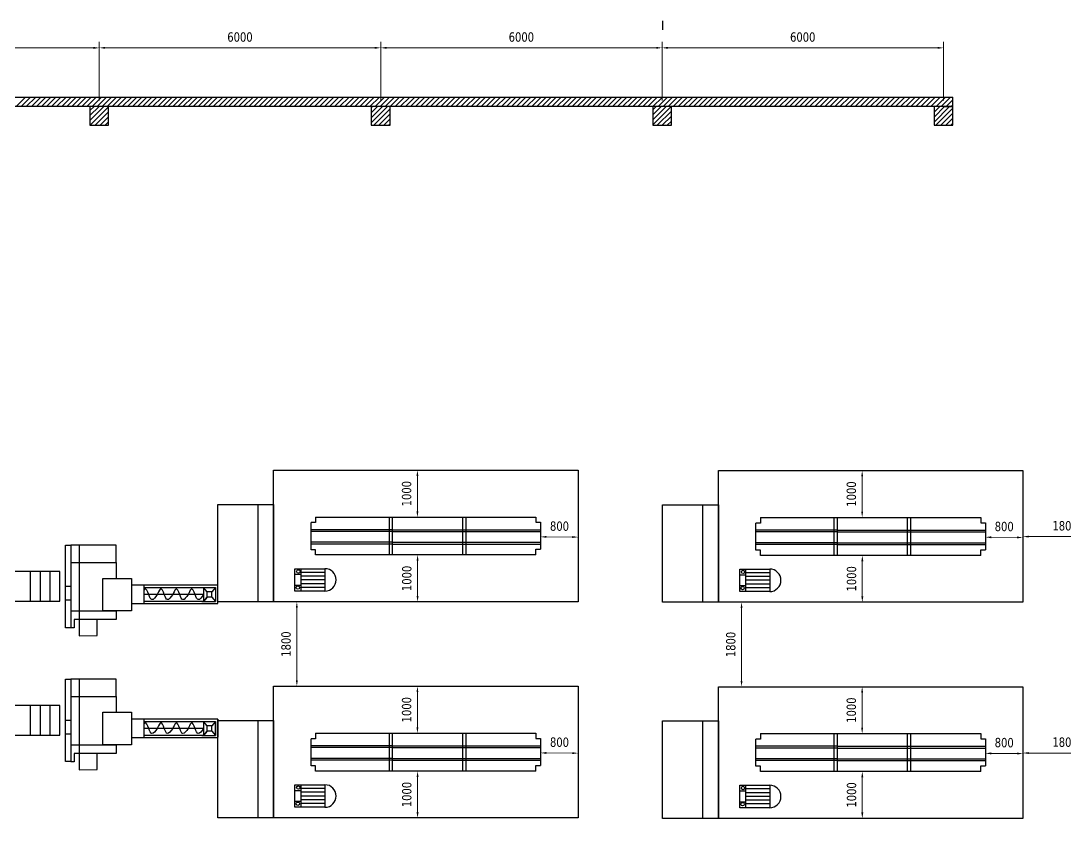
# Model space of a CAD drawing. Header units: millimetres. Extents: x 133587 to 223990, y -31835 to 27376.
# Drawn here: x 160093 to 182359, y -21699 to -4424 of the extents above; entities that cross this region are included whole.
import ezdxf

# ---------------------------------------------------------------- set-up
doc = ezdxf.new("R2010")
doc.units = ezdxf.units.MM
doc.header["$MEASUREMENT"] = 0
doc.header["$PDMODE"] = 2
doc.layers.get('0').update_dxf_attribs({"plot": 0})
for name, color, linetype, lineweight in [('DIM', 252, 'Continuous', 18), ('DIM TO UYEN', 5, 'Continuous', 13), ('DungChinh', 7, 'Continuous', 30), ('H-nuoc thai', 5, 'Continuous', 53)]:
    doc.layers.add(name, color=color, linetype=linetype, lineweight=lineweight)
doc.layers.add('ÊR', color=7, linetype='Continuous')
doc.styles.add('TEXT1', font='tahoma.ttf', dxfattribs={"width": 0.9})
doc.dimstyles.new('Dim100', dxfattribs={"dimscale": 100, "dimtxt": 2, "dimasz": 1.25, "dimexe": 1.25, "dimexo": 1.25, "dimgap": 1.25, "dimtad": 1, "dimtoh": 1, "dimdec": 0, "dimzin": 0, "dimdsep": 46, "dimtxsty": 'TEXT1', "dimcen": 0.09, "dimclrd": 256, "dimclre": 256, "dimclrt": 256, "dimadec": 0, "dimazin": 0, "dimtfac": 1, "dimtdec": 0, "dimtix": 1, "dimtofl": 0, "dimtmove": 0, "dimatfit": 3, "dimfxl": 1, "dimtolj": 1, "dimtzin": 0, "dimlwd": -1, "dimlwe": -1, "dimarcsym": 0})

# ---------------------------------------------------------------- blocks, each defined once
blk = doc.blocks.new('*D101')
at = {"layer": 'Defpoints', "color": 0, "transparency": 16777216}
for p in [(161765, -5000), (155839, -6249), (161765, -6249)]:
    blk.add_point(p, dxfattribs=at)
at = {"layer": 'DIM', "transparency": 16777216}
for p, q in [((155839, -6124), (155839, -4875)), ((161765, -6124), (161765, -4875)), ((155964, -5000), (161640, -5000))]:
    blk.add_line(p, q, dxfattribs=at)
for points in [[(155964, -4979), (155964, -5021), (155839, -5000)], [(161640, -4979), (161640, -5021), (161765, -5000)]]:
    blk.add_solid(points, dxfattribs=at)
at = {"layer": 'DIM', "transparency": 16777216, "insert": (158802, -4771), "char_height": 200, "attachment_point": 5, "style": 'TEXT1'}
blk.add_mtext('\\A1;6000', dxfattribs=at)
blk = doc.blocks.new('*D102')
at = {"layer": 'Defpoints', "color": 0, "transparency": 16777216}
for p in [(167765, -4999), (161765, -6249), (167765, -6249)]:
    blk.add_point(p, dxfattribs=at)
at = {"layer": 'DIM', "transparency": 16777216}
for p, q in [((161765, -6124), (161765, -4874)), ((167765, -6124), (167765, -4874)), ((161890, -4999), (167640, -4999))]:
    blk.add_line(p, q, dxfattribs=at)
for points in [[(161890, -4978), (161890, -5020), (161765, -4999)], [(167640, -4978), (167640, -5020), (167765, -4999)]]:
    blk.add_solid(points, dxfattribs=at)
at = {"layer": 'DIM', "transparency": 16777216, "insert": (164765, -4770), "char_height": 200, "attachment_point": 5, "style": 'TEXT1'}
blk.add_mtext('\\A1;6000', dxfattribs=at)
blk = doc.blocks.new('*D73')
at = {"layer": 'Defpoints', "color": 0, "transparency": 16777216}
for p in [(173765, -4999), (167765, -6249), (173765, -6249)]:
    blk.add_point(p, dxfattribs=at)
at = {"layer": 'DIM', "transparency": 16777216}
for p, q in [((167765, -6124), (167765, -4874)), ((173765, -6124), (173765, -4874)), ((167890, -4999), (173640, -4999))]:
    blk.add_line(p, q, dxfattribs=at)
for points in [[(167890, -4978), (167890, -5020), (167765, -4999)], [(173640, -4978), (173640, -5020), (173765, -4999)]]:
    blk.add_solid(points, dxfattribs=at)
at = {"layer": 'DIM', "transparency": 16777216, "insert": (170765, -4770), "char_height": 200, "attachment_point": 5, "style": 'TEXT1'}
blk.add_mtext('\\A1;6000', dxfattribs=at)
blk = doc.blocks.new('*D74')
at = {"layer": 'Defpoints', "color": 0, "transparency": 16777216}
for p in [(179765, -4999), (173765, -6249), (179765, -6249)]:
    blk.add_point(p, dxfattribs=at)
at = {"layer": 'DIM', "transparency": 16777216}
for p, q in [((173765, -6124), (173765, -4874)), ((179765, -6124), (179765, -4874)), ((173890, -4999), (179640, -4999))]:
    blk.add_line(p, q, dxfattribs=at)
for points in [[(173890, -4978), (173890, -5020), (173765, -4999)], [(179640, -4978), (179640, -5020), (179765, -4999)]]:
    blk.add_solid(points, dxfattribs=at)
at = {"layer": 'DIM', "transparency": 16777216, "insert": (176765, -4770), "char_height": 200, "attachment_point": 5, "style": 'TEXT1'}
blk.add_mtext('\\A1;6000', dxfattribs=at)
blk = doc.blocks.new('*D188')
at = {"layer": 'Defpoints', "color": 0, "transparency": 16777216}
for p in [(165483, -16811), (165483, -18611), (165978, -18611)]:
    blk.add_point(p, dxfattribs=at)
at = {"layer": 'DIM', "transparency": 16777216}
for p, q in [((165608, -16811), (166103, -16811)), ((165978, -16936), (165978, -18486)), ((165608, -18611), (166103, -18611))]:
    blk.add_line(p, q, dxfattribs=at)
for points in [[(165957, -16936), (165998, -16936), (165978, -16811)], [(165957, -18486), (165998, -18486), (165978, -18611)]]:
    blk.add_solid(points, dxfattribs=at)
at = {"layer": 'DIM', "transparency": 16777216, "insert": (165748, -17711), "char_height": 200, "attachment_point": 5, "rotation": 90, "style": 'TEXT1'}
blk.add_mtext('\\A1;1800', dxfattribs=at)
blk = doc.blocks.new('*D194')
at = {"layer": 'Defpoints', "color": 0, "transparency": 16777216}
for p in [(168730, -14004), (168549, -15004), (168730, -15004)]:
    blk.add_point(p, dxfattribs=at)
at = {"layer": 'DIM', "transparency": 16777216}
for p, q in [((168605, -14004), (168424, -14004)), ((168549, -14129), (168549, -14879)), ((168605, -15004), (168424, -15004))]:
    blk.add_line(p, q, dxfattribs=at)
for points in [[(168528, -14129), (168569, -14129), (168549, -14004)], [(168528, -14879), (168569, -14879), (168549, -15004)]]:
    blk.add_solid(points, dxfattribs=at)
at = {"layer": 'DIM', "transparency": 16777216, "insert": (168319, -14504), "char_height": 200, "attachment_point": 5, "rotation": 90, "style": 'TEXT1'}
blk.add_mtext('\\A1;1000', dxfattribs=at)
blk = doc.blocks.new('*D195')
at = {"layer": 'Defpoints', "color": 0, "transparency": 16777216}
for p in [(168730, -15811), (168552, -16811), (168730, -16811)]:
    blk.add_point(p, dxfattribs=at)
at = {"layer": 'DIM', "transparency": 16777216}
for p, q in [((168605, -15811), (168427, -15811)), ((168552, -15936), (168552, -16686)), ((168605, -16811), (168427, -16811))]:
    blk.add_line(p, q, dxfattribs=at)
for points in [[(168531, -15936), (168573, -15936), (168552, -15811)], [(168531, -16686), (168573, -16686), (168552, -16811)]]:
    blk.add_solid(points, dxfattribs=at)
at = {"layer": 'DIM', "transparency": 16777216, "insert": (168323, -16311), "char_height": 200, "attachment_point": 5, "rotation": 90, "style": 'TEXT1'}
blk.add_mtext('\\A1;1000', dxfattribs=at)
blk = doc.blocks.new('*D196')
at = {"layer": 'Defpoints', "color": 0, "transparency": 16777216}
for p in [(171176, -15402), (171976, -15407), (171976, -15430)]:
    blk.add_point(p, dxfattribs=at)
at = {"layer": 'DIM', "transparency": 16777216}
for p, q in [((171175, -15527), (171175, -15550)), ((171301, -15426), (171851, -15429)), ((171975, -15532), (171975, -15555))]:
    blk.add_line(p, q, dxfattribs=at)
for points in [[(171301, -15405), (171301, -15447), (171176, -15425)], [(171851, -15408), (171851, -15450), (171976, -15430)]]:
    blk.add_solid(points, dxfattribs=at)
at = {"layer": 'DIM', "transparency": 16777216, "insert": (171578, -15198), "char_height": 200, "attachment_point": 5, "rotation": 359.6355, "style": 'TEXT1'}
blk.add_mtext('\\A1;800', dxfattribs=at)
blk = doc.blocks.new('*D197')
at = {"layer": 'Defpoints', "color": 0, "transparency": 16777216}
for p in [(168730, -18611), (168549, -19611), (168730, -19611)]:
    blk.add_point(p, dxfattribs=at)
at = {"layer": 'DIM', "transparency": 16777216}
for p, q in [((168605, -18611), (168424, -18611)), ((168549, -18736), (168549, -19486)), ((168605, -19611), (168424, -19611))]:
    blk.add_line(p, q, dxfattribs=at)
for points in [[(168528, -18736), (168569, -18736), (168549, -18611)], [(168528, -19486), (168569, -19486), (168549, -19611)]]:
    blk.add_solid(points, dxfattribs=at)
at = {"layer": 'DIM', "transparency": 16777216, "insert": (168319, -19111), "char_height": 200, "attachment_point": 5, "rotation": 90, "style": 'TEXT1'}
blk.add_mtext('\\A1;1000', dxfattribs=at)
blk = doc.blocks.new('*D198')
at = {"layer": 'Defpoints', "color": 0, "transparency": 16777216}
for p in [(168730, -20419), (168552, -21419), (168730, -21419)]:
    blk.add_point(p, dxfattribs=at)
at = {"layer": 'DIM', "transparency": 16777216}
for p, q in [((168605, -20419), (168427, -20419)), ((168552, -20544), (168552, -21294)), ((168605, -21419), (168427, -21419))]:
    blk.add_line(p, q, dxfattribs=at)
for points in [[(168531, -20544), (168573, -20544), (168552, -20419)], [(168531, -21294), (168573, -21294), (168552, -21419)]]:
    blk.add_solid(points, dxfattribs=at)
at = {"layer": 'DIM', "transparency": 16777216, "insert": (168323, -20919), "char_height": 200, "attachment_point": 5, "rotation": 90, "style": 'TEXT1'}
blk.add_mtext('\\A1;1000', dxfattribs=at)
blk = doc.blocks.new('*D199')
at = {"layer": 'Defpoints', "color": 0, "transparency": 16777216}
for p in [(171176, -20010), (171976, -20015), (171976, -20037)]:
    blk.add_point(p, dxfattribs=at)
at = {"layer": 'DIM', "transparency": 16777216}
for p, q in [((171301, -20033), (171851, -20037)), ((171175, -20135), (171175, -20157)), ((171975, -20140), (171975, -20162))]:
    blk.add_line(p, q, dxfattribs=at)
for points in [[(171301, -20012), (171301, -20054), (171176, -20032)], [(171851, -20016), (171851, -20058), (171976, -20037)]]:
    blk.add_solid(points, dxfattribs=at)
at = {"layer": 'DIM', "transparency": 16777216, "insert": (171578, -19805), "char_height": 200, "attachment_point": 5, "rotation": 359.6355, "style": 'TEXT1'}
blk.add_mtext('\\A1;800', dxfattribs=at)
blk = doc.blocks.new('*D206')
at = {"layer": 'Defpoints', "color": 0, "transparency": 16777216}
for p in [(174966, -16820), (174966, -18620), (175461, -18620)]:
    blk.add_point(p, dxfattribs=at)
at = {"layer": 'DIM', "transparency": 16777216}
for p, q in [((175091, -16820), (175586, -16820)), ((175461, -16945), (175461, -18495)), ((175091, -18620), (175586, -18620))]:
    blk.add_line(p, q, dxfattribs=at)
for points in [[(175440, -16945), (175481, -16945), (175461, -16820)], [(175440, -18495), (175481, -18495), (175461, -18620)]]:
    blk.add_solid(points, dxfattribs=at)
at = {"layer": 'DIM', "transparency": 16777216, "insert": (175231, -17720), "char_height": 200, "attachment_point": 5, "rotation": 90, "style": 'TEXT1'}
blk.add_mtext('\\A1;1800', dxfattribs=at)
blk = doc.blocks.new('*D200')
at = {"layer": 'Defpoints', "color": 0, "transparency": 16777216}
for p in [(178213, -14012), (178032, -15012), (178213, -15012)]:
    blk.add_point(p, dxfattribs=at)
at = {"layer": 'DIM', "transparency": 16777216}
for p, q in [((178088, -14012), (177907, -14012)), ((178032, -14137), (178032, -14887)), ((178088, -15012), (177907, -15012))]:
    blk.add_line(p, q, dxfattribs=at)
for points in [[(178011, -14137), (178052, -14137), (178032, -14012)], [(178011, -14887), (178052, -14887), (178032, -15012)]]:
    blk.add_solid(points, dxfattribs=at)
at = {"layer": 'DIM', "transparency": 16777216, "insert": (177802, -14512), "char_height": 200, "attachment_point": 5, "rotation": 90, "style": 'TEXT1'}
blk.add_mtext('\\A1;1000', dxfattribs=at)
blk = doc.blocks.new('*D201')
at = {"layer": 'Defpoints', "color": 0, "transparency": 16777216}
for p in [(178213, -15820), (178035, -16820), (178213, -16820)]:
    blk.add_point(p, dxfattribs=at)
at = {"layer": 'DIM', "transparency": 16777216}
for p, q in [((178088, -15820), (177910, -15820)), ((178035, -15945), (178035, -16695)), ((178088, -16820), (177910, -16820))]:
    blk.add_line(p, q, dxfattribs=at)
for points in [[(178014, -15945), (178056, -15945), (178035, -15820)], [(178014, -16695), (178056, -16695), (178035, -16820)]]:
    blk.add_solid(points, dxfattribs=at)
at = {"layer": 'DIM', "transparency": 16777216, "insert": (177806, -16320), "char_height": 200, "attachment_point": 5, "rotation": 90, "style": 'TEXT1'}
blk.add_mtext('\\A1;1000', dxfattribs=at)
blk = doc.blocks.new('*D202')
at = {"layer": 'Defpoints', "color": 0, "transparency": 16777216}
for p in [(180659, -15411), (181459, -15416), (181459, -15439)]:
    blk.add_point(p, dxfattribs=at)
at = {"layer": 'DIM', "transparency": 16777216}
for p, q in [((180659, -15536), (180658, -15558)), ((180784, -15434), (181334, -15438)), ((181459, -15541), (181458, -15564))]:
    blk.add_line(p, q, dxfattribs=at)
for points in [[(180784, -15413), (180784, -15455), (180659, -15433)], [(181334, -15417), (181334, -15459), (181459, -15439)]]:
    blk.add_solid(points, dxfattribs=at)
at = {"layer": 'DIM', "transparency": 16777216, "insert": (181061, -15206), "char_height": 200, "attachment_point": 5, "rotation": 359.6355, "style": 'TEXT1'}
blk.add_mtext('\\A1;800', dxfattribs=at)
blk = doc.blocks.new('*D203')
at = {"layer": 'Defpoints', "color": 0, "transparency": 16777216}
for p in [(178213, -18620), (178032, -19620), (178213, -19620)]:
    blk.add_point(p, dxfattribs=at)
at = {"layer": 'DIM', "transparency": 16777216}
for p, q in [((178088, -18620), (177907, -18620)), ((178032, -18745), (178032, -19495)), ((178088, -19620), (177907, -19620))]:
    blk.add_line(p, q, dxfattribs=at)
for points in [[(178011, -18745), (178052, -18745), (178032, -18620)], [(178011, -19495), (178052, -19495), (178032, -19620)]]:
    blk.add_solid(points, dxfattribs=at)
at = {"layer": 'DIM', "transparency": 16777216, "insert": (177802, -19120), "char_height": 200, "attachment_point": 5, "rotation": 90, "style": 'TEXT1'}
blk.add_mtext('\\A1;1000', dxfattribs=at)
blk = doc.blocks.new('*D204')
at = {"layer": 'Defpoints', "color": 0, "transparency": 16777216}
for p in [(178213, -20427), (178035, -21427), (178213, -21427)]:
    blk.add_point(p, dxfattribs=at)
at = {"layer": 'DIM', "transparency": 16777216}
for p, q in [((178088, -20427), (177910, -20427)), ((178035, -20552), (178035, -21302)), ((178088, -21427), (177910, -21427))]:
    blk.add_line(p, q, dxfattribs=at)
for points in [[(178014, -20552), (178056, -20552), (178035, -20427)], [(178014, -21302), (178056, -21302), (178035, -21427)]]:
    blk.add_solid(points, dxfattribs=at)
at = {"layer": 'DIM', "transparency": 16777216, "insert": (177806, -20927), "char_height": 200, "attachment_point": 5, "rotation": 90, "style": 'TEXT1'}
blk.add_mtext('\\A1;1000', dxfattribs=at)
blk = doc.blocks.new('*D205')
at = {"layer": 'Defpoints', "color": 0, "transparency": 16777216}
for p in [(180659, -20018), (181459, -20023), (181459, -20046)]:
    blk.add_point(p, dxfattribs=at)
at = {"layer": 'DIM', "transparency": 16777216}
for p, q in [((180659, -20143), (180658, -20166)), ((180784, -20042), (181334, -20045)), ((181459, -20148), (181458, -20171))]:
    blk.add_line(p, q, dxfattribs=at)
for points in [[(180784, -20021), (180784, -20063), (180659, -20041)], [(181334, -20024), (181334, -20066), (181459, -20046)]]:
    blk.add_solid(points, dxfattribs=at)
at = {"layer": 'DIM', "transparency": 16777216, "insert": (181061, -19814), "char_height": 200, "attachment_point": 5, "rotation": 359.6355, "style": 'TEXT1'}
blk.add_mtext('\\A1;800', dxfattribs=at)
blk = doc.blocks.new('*D214')
at = {"layer": 'Defpoints', "color": 0, "transparency": 16777216}
for p in [(181459, -15416), (183259, -15416), (183259, -15420)]:
    blk.add_point(p, dxfattribs=at)
at = {"layer": 'DIM', "transparency": 16777216}
for p, q in [((181459, -15541), (181459, -15546)), ((181584, -15420), (183134, -15420)), ((183259, -15541), (183259, -15546))]:
    blk.add_line(p, q, dxfattribs=at)
for points in [[(181584, -15400), (181584, -15441), (181459, -15420)], [(183134, -15400), (183134, -15441), (183259, -15420)]]:
    blk.add_solid(points, dxfattribs=at)
at = {"layer": 'DIM', "transparency": 16777216, "insert": (182359, -15191), "char_height": 200, "attachment_point": 5, "style": 'TEXT1'}
blk.add_mtext('\\A1;1800', dxfattribs=at)
blk = doc.blocks.new('*D215')
at = {"layer": 'Defpoints', "color": 0, "transparency": 16777216}
for p in [(183259, -20034), (181459, -20046), (183259, -20046)]:
    blk.add_point(p, dxfattribs=at)
at = {"layer": 'DIM', "transparency": 16777216}
for p, q in [((181459, -19921), (181459, -19909)), ((181584, -20034), (183134, -20034)), ((183259, -19921), (183259, -19909))]:
    blk.add_line(p, q, dxfattribs=at)
for points in [[(181584, -20013), (181584, -20055), (181459, -20034)], [(183134, -20013), (183134, -20055), (183259, -20034)]]:
    blk.add_solid(points, dxfattribs=at)
at = {"layer": 'DIM', "transparency": 16777216, "insert": (182359, -19804), "char_height": 200, "attachment_point": 5, "style": 'TEXT1'}
blk.add_mtext('\\A1;1800', dxfattribs=at)

msp = doc.modelspace()

# ---------------------------------------------------------------- hatches: boundary and pattern name
at = {"layer": 'DungChinh'}
h = msp.add_hatch(dxfattribs=at)
h.set_pattern_fill('ANSI31', color=10, scale=600)
h.paths.add_polyline_path([(138039.3, -6249.1), (137639.3, -6249.1), (137639.3, -6649.1), (138039.3, -6649.1)])
h.paths.add_polyline_path([(144039.3, -6249.1), (143639.3, -6249.1), (143639.3, -6649.1), (144039.3, -6649.1)])
h.paths.add_polyline_path([(150039.3, -6249.1), (149639.3, -6249.1), (149639.3, -6649.1), (150039.3, -6649.1)])
h.paths.add_polyline_path([(156039.3, -6249.1), (155639.3, -6249.1), (155639.3, -6649.1), (156039.3, -6649.1)])
h.paths.add_polyline_path([(161965.1, -6249.1), (161565.1, -6249.1), (161565.1, -6649.1), (161965.1, -6649.1)])
h.paths.add_polyline_path([(167965.1, -6249.1), (167565.1, -6249.1), (167565.1, -6649.1), (167965.1, -6649.1)])
h.paths.add_polyline_path([(173965.1, -6249.1), (173565.1, -6249.1), (173565.1, -6649.1), (173965.1, -6649.1)])
h.paths.add_polyline_path([(179965.1, -6249.1), (179765.1, -6249.1), (179565.1, -6249.1), (179565.1, -6649.1), (179965.1, -6649.1)])
h.paths.add_polyline_path([(137739.3, -11899.1), (137339.3, -11899.1), (137339.3, -12099.1), (137339.3, -12299.1), (137739.3, -12299.1)])
h.paths.add_polyline_path([(137739.3, -17949.1), (137339.3, -17949.1), (137339.3, -18349.1), (137739.3, -18349.1)])
h.paths.add_polyline_path([(137739.3, -23999.1), (137339.3, -23999.1), (137339.3, -24399.1), (137739.3, -24399.1)])
h.paths.add_polyline_path([(138039.3, -29849.1), (137639.3, -29849.1), (137639.3, -30249.1), (138039.3, -30249.1)])
h.paths.add_polyline_path([(144039.3, -29849.1), (143639.3, -29849.1), (143639.3, -30249.1), (143839.3, -30249.1), (144039.3, -30249.1)])
h.paths.add_polyline_path([(150039.3, -29849.1), (149639.3, -29849.1), (149639.3, -30249.1), (149839.3, -30249.1), (150039.3, -30249.1)])
h.paths.add_polyline_path([(156039.3, -29849.1), (155839.3, -29849.1), (155839.3, -30249.1), (156039.3, -30249.1)])
h.paths.add_polyline_path([(155839.3, -29849.1), (155639.3, -29849.1), (155639.3, -30249.1), (155839.3, -30249.1)])
h.paths.add_polyline_path([(162039.3, -29849.1), (161639.3, -29849.1), (161639.3, -30249.1), (161839.3, -30249.1), (162039.3, -30249.1)])
h.paths.add_polyline_path([(168039.3, -29849.1), (167639.3, -29849.1), (167639.3, -30249.1), (167765.1, -30249.1), (168039.3, -30249.1)])
h.paths.add_polyline_path([(173965.1, -29849.1), (173565.1, -29849.1), (173565.1, -30249.1), (173765.1, -30249.1), (173965.1, -30249.1)])
h.paths.add_polyline_path([(179965.1, -29849.1), (179565.1, -29849.1), (179565.1, -30249.1), (179765.1, -30249.1), (179965.1, -30249.1)])
h.paths.add_polyline_path([(206807.3, -30301.7), (206407.3, -30301.7), (206407.3, -30701.7), (206607.3, -30701.7), (206807.3, -30701.7)])
h.paths.add_polyline_path([(212307.3, -30301.7), (211907.3, -30301.7), (211907.3, -30701.7), (212107.3, -30701.7), (212307.3, -30701.7)])
h.paths.add_polyline_path([(217390.9, -30299.4), (216990.9, -30299.4), (216990.9, -30701.7), (217390.9, -30701.7)])
h.paths.add_polyline_path([(222424.3, -30301.7), (222024.3, -30301.7), (222024.3, -30701.7), (222424.3, -30701.7)])
h.paths.add_polyline_path([(222428.1, -24451.7), (222028.1, -24451.7), (222028.1, -24851.7), (222428.1, -24851.7)])
h.paths.add_polyline_path([(222428.1, -18401.7), (222028.1, -18401.7), (222028.1, -18801.7), (222428.1, -18801.7)])
h.paths.add_polyline_path([(222159.1, -6701.7), (221759.1, -6701.7), (221759.1, -7101.7), (222159.1, -7101.7)])
h.paths.add_polyline_path([(216788, -6701.7), (216388, -6701.7), (216388, -7101.7), (216788, -7101.7)])
h.paths.add_polyline_path([(211807.3, -6701.7), (211407.3, -6701.7), (211407.3, -7101.7), (211807.3, -7101.7)])
h.paths.add_polyline_path([(206307.3, -6701.7), (206107.3, -6701.7), (205907.3, -6701.7), (205907.3, -7101.7), (206307.3, -7101.7)])
h.paths.add_polyline_path([(217421.7, -11369.3), (219630.4, -11369.3), (219630.4, -9308.6), (217421.7, -9308.6)], flags=9)

# ---------------------------------------------------------------- linework, layer by layer
msp.add_line((173773.6, -4424.3), (173773.6, -4612.4))
at = {"layer": 'DIM'}
msp.add_line((164246.6, -16506.9), (164246.6, -16803.6), dxfattribs=at)
at = {"layer": 'DIM TO UYEN', "color": 7, "lineweight": 30}
for p, q in [((160923.4, -16164.9), (158180.1, -16164.9)), ((160290.3, -16164.9), (160290.3, -16798)), ((160290.3, -16164.9), (160290.3, -16798)), ((160501.3, -16164.9), (160501.3, -16798)), ((160712.4, -16164.9), (160712.4, -16798)), ((160923.4, -16798), (160923.4, -16164.9)), ((163987.2, -16655.3), (162718.9, -16655.3)), ((163987.2, -16506.9), (164246.6, -16506.9)), ((164066.3, -16597.4), (163987.2, -16506.9)), ((164066.3, -16713.1), (164066.3, -16597.4)), ((164167.5, -16597.4), (164066.3, -16597.4)), ((158180.1, -16798), (160923.4, -16798)), ((163953.7, -16803.6), (164246.6, -16803.6)), ((164167.5, -16713.1), (164066.3, -16713.1)), ((160923.4, -19020), (158180.1, -19020)), ((160290.3, -19020), (160290.3, -19653.1)), ((160290.3, -19020), (160290.3, -19653.1)), ((160501.3, -19020), (160501.3, -19653.1)), ((160712.4, -19020), (160712.4, -19653.1)), ((160923.4, -19653.1), (160923.4, -19020)), ((163987.2, -19362), (164246.6, -19362)), ((164066.3, -19452.5), (163987.2, -19362)), ((163987.2, -19510.4), (162718.9, -19510.4)), ((164066.3, -19568.2), (164066.3, -19452.5)), ((164167.5, -19452.5), (164066.3, -19452.5)), ((164167.5, -19568.2), (164066.3, -19568.2)), ((158180.1, -19653.1), (160923.4, -19653.1)), ((163953.7, -19658.7), (164246.6, -19658.7))]:
    msp.add_line(p, q, dxfattribs=at)
at = {"layer": 'DIM TO UYEN', "color": 7, "lineweight": 35}
for p, q in [((163987.2, -16803.6), (164066.3, -16713.1)), ((164246.6, -19362), (164246.6, -19658.7)), ((164293.2, -19308.8), (164293.2, -19539.1)), ((163987.2, -19658.7), (164066.3, -19568.2))]:
    msp.add_line(p, q, dxfattribs=at)
at = {"layer": 'DIM TO UYEN', "color": 7, "lineweight": 30}
for points in [[(162718.9, -16506.9), (163987.2, -16506.9), (163987.2, -16803.6), (162718.9, -16803.6)], [(162718.9, -19362), (163987.2, -19362), (163987.2, -19658.7), (162718.9, -19658.7)]]:
    msp.add_lwpolyline(points, dxfattribs=at)
for points, knots in [([(162998.4, -16655.3), (162958, -16712.5), (162884.7, -16816.5), (162819.5, -16661.6), (162764.5, -16500.1), (162723.8, -16552), (162718.9, -16559.5)], [0, 0, 0, 0, 157.9666433, 287.282867, 431.4722382, 451.2665006, 451.2665006, 451.2665006, 451.2665006]), ([(163330.5, -16655.3), (163290.2, -16712.5), (163216.9, -16816.5), (163151.7, -16661.6), (163082.4, -16458.2), (163016.1, -16630.7), (163002.2, -16655.3)], [0, 0, 0, 0, 157.9666433, 287.282867, 431.4722382, 527.3453269, 527.3453269, 527.3453269, 527.3453269]), ([(163658.9, -16655.3), (163618.6, -16712.5), (163545.2, -16816.5), (163480, -16661.6), (163410.8, -16458.2), (163344.5, -16630.7), (163330.5, -16655.3)], [0, 0, 0, 0, 157.9666433, 287.282867, 431.4722382, 527.3453269, 527.3453269, 527.3453269, 527.3453269]), ([(163987.2, -16655.3), (163946.9, -16712.5), (163873.6, -16816.5), (163808.4, -16661.6), (163739.1, -16458.2), (163672.8, -16630.7), (163658.9, -16655.3)], [0, 0, 0, 0, 157.9666433, 287.282867, 431.4722382, 527.3453269, 527.3453269, 527.3453269, 527.3453269]), ([(162998.4, -19510.4), (162958, -19567.6), (162884.7, -19671.6), (162819.5, -19516.8), (162764.5, -19355.2), (162723.8, -19407.1), (162718.9, -19414.6)], [0, 0, 0, 0, 157.9666433, 287.282867, 431.4722382, 451.2665006, 451.2665006, 451.2665006, 451.2665006]), ([(163330.5, -19510.4), (163290.2, -19567.6), (163216.9, -19671.6), (163151.7, -19516.8), (163082.4, -19313.3), (163016.1, -19485.8), (163002.2, -19510.4)], [0, 0, 0, 0, 157.9666433, 287.282867, 431.4722382, 527.3453269, 527.3453269, 527.3453269, 527.3453269]), ([(163658.9, -19510.4), (163618.6, -19567.6), (163545.2, -19671.6), (163480, -19516.8), (163410.8, -19313.3), (163344.5, -19485.8), (163330.5, -19510.4)], [0, 0, 0, 0, 157.9666433, 287.282867, 431.4722382, 527.3453269, 527.3453269, 527.3453269, 527.3453269]), ([(163987.2, -19510.4), (163946.9, -19567.6), (163873.6, -19671.6), (163808.4, -19516.8), (163739.1, -19313.3), (163672.8, -19485.8), (163658.9, -19510.4)], [0, 0, 0, 0, 157.9666433, 287.282867, 431.4722382, 527.3453269, 527.3453269, 527.3453269, 527.3453269])]:
    msp.add_open_spline(points, degree=3, knots=knots, dxfattribs=at)
at = {"layer": 'DungChinh'}
for p, q in [((179965.1, -6249.1), (179965.1, -6049.1)), ((165483.2, -14003.6), (171976.3, -14003.6)), ((165483.2, -16811.1), (165483.2, -14003.6)), ((171976.3, -14003.6), (171976.3, -16811.1)), ((174966.3, -14012.2), (181459.4, -14012.2)), ((174966.3, -16819.7), (174966.3, -14012.2)), ((181459.4, -14012.2), (181459.4, -16819.7)), ((165147.4, -14734), (165147.4, -16811.1)), ((174630.5, -14742.6), (174630.5, -16819.7)), ((166283.2, -15701), (166283.2, -15122.5)), ((166378, -15122.5), (166283.2, -15122.5)), ((166378, -15003.6), (171076.5, -15003.6)), ((166378, -15003.6), (166378, -15122.5)), ((167944.2, -15003.6), (167944.2, -15811.1)), ((168012.5, -15003.6), (168012.5, -15811.1)), ((169510.3, -15003.6), (169510.3, -15811.1)), ((169578.7, -15003.6), (169578.7, -15811.1)), ((171076.5, -15003.6), (171076.5, -15114.5)), ((171076.5, -15114.5), (171176.3, -15114.5)), ((171176.3, -15114.5), (171176.3, -15690)), ((175766.3, -15709.6), (175766.3, -15131.1)), ((175861.1, -15131.1), (175766.3, -15131.1)), ((175861.1, -15012.2), (180559.6, -15012.2)), ((175861.1, -15012.2), (175861.1, -15131.1)), ((177427.3, -15012.2), (177427.3, -15819.7)), ((177495.6, -15012.2), (177495.6, -15819.7)), ((178993.4, -15012.2), (178993.4, -15819.7)), ((179061.8, -15012.2), (179061.8, -15819.7)), ((180559.6, -15012.2), (180559.6, -15123.1)), ((180559.6, -15123.1), (180659.4, -15123.1)), ((180659.4, -15123.1), (180659.4, -15698.6)), ((168012.5, -15272.8), (166283.2, -15272.8)), ((168012.5, -15311), (166283.2, -15311)), ((168012.5, -15272.8), (171176.3, -15272.8)), ((168012.5, -15311), (171176.3, -15311)), ((177495.6, -15281.3), (175766.3, -15281.3)), ((177495.6, -15319.6), (175766.3, -15319.6)), ((177495.6, -15281.3), (180659.4, -15281.3)), ((177495.6, -15319.6), (180659.4, -15319.6)), ((168012.5, -15541.9), (166283.2, -15541.9)), ((168012.5, -15580.2), (166283.2, -15580.2)), ((168012.5, -15541.9), (171176.3, -15541.9)), ((168012.5, -15580.2), (171176.3, -15580.2)), ((177495.6, -15550.5), (175766.3, -15550.5)), ((177495.6, -15550.5), (180659.4, -15550.5)), ((166378, -15701), (166283.2, -15701)), ((166378, -15811.1), (166378, -15701)), ((171076.5, -15708), (171076.5, -15690)), ((171076.5, -15690), (171176.3, -15690)), ((171076.5, -15811.1), (171076.5, -15708)), ((177495.6, -15588.7), (175766.3, -15588.7)), ((175861.1, -15709.6), (175766.3, -15709.6)), ((175861.1, -15819.7), (175861.1, -15709.6)), ((177495.6, -15588.7), (180659.4, -15588.7)), ((180559.6, -15716.6), (180559.6, -15698.6)), ((180559.6, -15698.6), (180659.4, -15698.6)), ((180559.6, -15819.7), (180559.6, -15716.6)), ((162127.2, -15973.5), (162127.2, -16311.2)), ((171076.5, -15811.1), (166378, -15811.1)), ((180559.6, -15819.7), (175861.1, -15819.7)), ((161156.9, -16483.9), (161048.1, -16483.9)), ((164246.6, -16506.9), (164246.6, -16803.6)), ((161156.9, -16778.4), (161048.1, -16778.4)), ((171976.3, -16811.1), (165483.2, -16811.1)), ((181459.4, -16819.7), (174966.3, -16819.7)), ((161156.9, -17003.8), (162127.2, -17003.8)), ((162127.2, -17003.8), (162127.2, -17190.7)), ((161232.9, -17363.6), (161156.9, -17363.6)), ((162127.2, -17190.7), (161232.9, -17190.7)), ((161232.9, -17190.7), (161232.9, -17363.6)), ((162127.2, -18828.6), (162127.2, -19166.3)), ((161156.9, -19339), (161048.1, -19339)), ((165147.4, -19341.5), (165147.4, -21418.5)), ((174630.5, -19350.1), (174630.5, -21427.1)), ((161156.9, -19633.5), (161048.1, -19633.5)), ((166283.2, -20308.5), (166283.2, -19730)), ((166378, -19730), (166283.2, -19730)), ((166378, -19611.1), (171076.5, -19611.1)), ((166378, -19611.1), (166378, -19730)), ((167944.2, -19611.1), (167944.2, -20418.5)), ((168012.5, -19611.1), (168012.5, -20418.5)), ((169510.3, -19611.1), (169510.3, -20418.5)), ((169578.7, -19611.1), (169578.7, -20418.5)), ((171076.5, -19611.1), (171076.5, -19722)), ((171076.5, -19722), (171176.3, -19722)), ((171176.3, -19722), (171176.3, -20297.5)), ((175766.3, -20317), (175766.3, -19738.5)), ((175861.1, -19738.5), (175766.3, -19738.5)), ((175861.1, -19619.7), (180559.6, -19619.7)), ((175861.1, -19619.7), (175861.1, -19738.5)), ((177427.3, -19619.7), (177427.3, -20427.1)), ((177495.6, -19619.7), (177495.6, -20427.1)), ((178993.4, -19619.7), (178993.4, -20427.1)), ((179061.8, -19619.7), (179061.8, -20427.1)), ((180559.6, -19619.7), (180559.6, -19730.5)), ((180559.6, -19730.5), (180659.4, -19730.5)), ((180659.4, -19730.5), (180659.4, -20306)), ((161156.9, -19858.9), (162127.2, -19858.9)), ((162127.2, -19858.9), (162127.2, -20045.8)), ((168012.5, -19880.2), (166283.2, -19880.2)), ((168012.5, -19918.5), (166283.2, -19918.5)), ((168012.5, -19880.2), (171176.3, -19880.2)), ((168012.5, -19918.5), (171176.3, -19918.5)), ((177495.6, -19888.8), (175766.3, -19888.8)), ((177495.6, -19927), (175766.3, -19927)), ((177495.6, -19888.8), (180659.4, -19888.8)), ((177495.6, -19927), (180659.4, -19927)), ((161232.9, -20218.8), (161156.9, -20218.8)), ((162127.2, -20045.8), (161232.9, -20045.8)), ((161232.9, -20045.8), (161232.9, -20218.8)), ((168012.5, -20149.4), (166283.2, -20149.4)), ((168012.5, -20187.6), (166283.2, -20187.6)), ((168012.5, -20149.4), (171176.3, -20149.4)), ((168012.5, -20187.6), (171176.3, -20187.6)), ((177495.6, -20158), (175766.3, -20158)), ((177495.6, -20196.2), (175766.3, -20196.2)), ((177495.6, -20158), (180659.4, -20158)), ((177495.6, -20196.2), (180659.4, -20196.2)), ((166378, -20308.5), (166283.2, -20308.5)), ((166378, -20418.5), (166378, -20308.5)), ((171076.5, -20418.5), (166378, -20418.5)), ((171076.5, -20315.5), (171076.5, -20297.5)), ((171076.5, -20297.5), (171176.3, -20297.5)), ((171076.5, -20418.5), (171076.5, -20315.5)), ((175861.1, -20317), (175766.3, -20317)), ((175861.1, -20427.1), (175861.1, -20317)), ((180559.6, -20427.1), (175861.1, -20427.1)), ((180559.6, -20324), (180559.6, -20306)), ((180559.6, -20306), (180659.4, -20306)), ((180559.6, -20427.1), (180559.6, -20324))]:
    msp.add_line(p, q, dxfattribs=at)
for points in [[(165483.2, -16811.1), (164293.2, -16811.1), (164293.2, -14734), (165483.2, -14734)], [(174966.3, -16819.7), (173776.3, -16819.7), (173776.3, -14742.6), (174966.3, -14742.6)], [(161156.9, -15604.8), (161156.9, -17363), (161048.1, -17363), (161048.1, -15604.8)], [(161156.9, -15604.8), (161156.9, -15973.5), (162127.2, -15973.5), (162127.2, -15604.8)], [(161839, -17003.8), (161839, -16311.2), (162455.3, -16311.2), (162455.3, -17003.8)], [(162455.3, -16453.6), (162455.3, -16849.2), (162718.9, -16849.2), (162718.9, -16453.6)], [(161156.9, -18459.9), (161156.9, -20218.1), (161048.1, -20218.1), (161048.1, -18459.9)], [(161156.9, -18459.9), (161156.9, -18828.6), (162127.2, -18828.6), (162127.2, -18459.9)], [(165483.2, -18611.1), (171976.3, -18611.1), (171976.3, -21418.5), (165483.2, -21418.5)], [(174966.3, -18619.7), (181459.4, -18619.7), (181459.4, -21427.1), (174966.3, -21427.1)], [(161839, -19858.9), (161839, -19166.3), (162455.3, -19166.3), (162455.3, -19858.9)], [(162455.3, -19308.8), (162455.3, -19704.3), (162718.9, -19704.3), (162718.9, -19308.8)], [(165483.2, -21418.5), (164293.2, -21418.5), (164293.2, -19341.5), (165483.2, -19341.5)], [(174966.3, -21427.1), (173776.3, -21427.1), (173776.3, -19350.1), (174966.3, -19350.1)]]:
    msp.add_lwpolyline(points, close=True, dxfattribs=at)
for points in [[(161909.9, -15604.8), (161333.8, -15604.8), (161333.8, -17534.9), (161719.9, -17531.7), (161719.9, -17187.5)], [(161909.9, -18459.9), (161333.8, -18459.9), (161333.8, -20390), (161719.9, -20386.8), (161719.9, -20042.6)]]:
    msp.add_lwpolyline(points, dxfattribs=at)
for p in [(168012.5, -15272.8), (177495.6, -15281.3), (168012.5, -15541.9), (168012.5, -15541.9), (177495.6, -15550.5), (177495.6, -15550.5), (168012.5, -19880.2), (177495.6, -19888.8), (168012.5, -20149.4), (168012.5, -20149.4), (177495.6, -20158), (177495.6, -20158)]:
    msp.add_point(p, dxfattribs=at)
at = {"layer": 'H-nuoc thai', "color": 7, "linetype": 'Continuous', "lineweight": 30, "ltscale": 20}
for p, q in [((137139.3, -6049.1), (179965.1, -6049.1)), ((159993.4, -6249.1), (160193.4, -6049.1)), ((160101.2, -6249.1), (160301.2, -6049.1)), ((160208.9, -6249.1), (160408.9, -6049.1)), ((160316.7, -6249.1), (160516.7, -6049.1)), ((160424.5, -6249.1), (160624.5, -6049.1)), ((160532.2, -6249.1), (160732.2, -6049.1)), ((160640, -6249.1), (160840, -6049.1)), ((160747.8, -6249.1), (160947.8, -6049.1)), ((160855.5, -6249.1), (161055.5, -6049.1)), ((160963.3, -6249.1), (161163.3, -6049.1)), ((161071, -6249.1), (161271, -6049.1)), ((161178.8, -6249.1), (161378.8, -6049.1)), ((161286.6, -6249.1), (161486.6, -6049.1)), ((161394.3, -6249.1), (161594.3, -6049.1)), ((161502.1, -6249.1), (161702.1, -6049.1)), ((161609.9, -6249.1), (161809.9, -6049.1)), ((161717.6, -6249.1), (161917.6, -6049.1)), ((161825.4, -6249.1), (162025.4, -6049.1)), ((161933.1, -6249.1), (162133.1, -6049.1)), ((162040.9, -6249.1), (162240.9, -6049.1)), ((162148.7, -6249.1), (162348.7, -6049.1)), ((162256.4, -6249.1), (162456.4, -6049.1)), ((162364.2, -6249.1), (162564.2, -6049.1)), ((162472, -6249.1), (162672, -6049.1)), ((162579.7, -6249.1), (162779.7, -6049.1)), ((162687.5, -6249.1), (162887.5, -6049.1)), ((162795.3, -6249.1), (162995.3, -6049.1)), ((162903, -6249.1), (163103, -6049.1)), ((163010.8, -6249.1), (163210.8, -6049.1)), ((163118.5, -6249.1), (163318.5, -6049.1)), ((163226.3, -6249.1), (163426.3, -6049.1)), ((163334.1, -6249.1), (163534.1, -6049.1)), ((163441.8, -6249.1), (163641.8, -6049.1)), ((163549.6, -6249.1), (163749.6, -6049.1)), ((163657.4, -6249.1), (163857.4, -6049.1)), ((163765.1, -6249.1), (163965.1, -6049.1)), ((163872.9, -6249.1), (164072.9, -6049.1)), ((163980.6, -6249.1), (164180.6, -6049.1)), ((164088.4, -6249.1), (164288.4, -6049.1)), ((164196.2, -6249.1), (164396.2, -6049.1)), ((164303.9, -6249.1), (164503.9, -6049.1)), ((164411.7, -6249.1), (164611.7, -6049.1)), ((164519.5, -6249.1), (164719.5, -6049.1)), ((164627.2, -6249.1), (164827.2, -6049.1)), ((164735, -6249.1), (164935, -6049.1)), ((164842.8, -6249.1), (165042.8, -6049.1)), ((164950.5, -6249.1), (165150.5, -6049.1)), ((165058.3, -6249.1), (165258.3, -6049.1)), ((165166, -6249.1), (165366, -6049.1)), ((165273.8, -6249.1), (165473.8, -6049.1)), ((165381.6, -6249.1), (165581.6, -6049.1)), ((165489.3, -6249.1), (165689.3, -6049.1)), ((165597.1, -6249.1), (165797.1, -6049.1)), ((165704.9, -6249.1), (165904.9, -6049.1)), ((165812.6, -6249.1), (166012.6, -6049.1)), ((165920.4, -6249.1), (166120.4, -6049.1)), ((166028.1, -6249.1), (166228.1, -6049.1)), ((166135.9, -6249.1), (166335.9, -6049.1)), ((166243.7, -6249.1), (166443.7, -6049.1)), ((166351.4, -6249.1), (166551.4, -6049.1)), ((166459.2, -6249.1), (166659.2, -6049.1)), ((166567, -6249.1), (166767, -6049.1)), ((166674.7, -6249.1), (166874.7, -6049.1)), ((166782.5, -6249.1), (166982.5, -6049.1)), ((166890.2, -6249.1), (167090.2, -6049.1)), ((166998, -6249.1), (167198, -6049.1)), ((167105.8, -6249.1), (167305.8, -6049.1)), ((167213.5, -6249.1), (167413.5, -6049.1)), ((167321.3, -6249.1), (167521.3, -6049.1)), ((167429.1, -6249.1), (167629.1, -6049.1)), ((167536.8, -6249.1), (167736.8, -6049.1)), ((167644.6, -6249.1), (167844.6, -6049.1)), ((167752.4, -6249.1), (167952.4, -6049.1)), ((167860.1, -6249.1), (168060.1, -6049.1)), ((167967.9, -6249.1), (168167.9, -6049.1)), ((168075.6, -6249.1), (168275.6, -6049.1)), ((168183.4, -6249.1), (168383.4, -6049.1)), ((168291.2, -6249.1), (168491.2, -6049.1)), ((168398.9, -6249.1), (168598.9, -6049.1)), ((168506.7, -6249.1), (168706.7, -6049.1)), ((168614.5, -6249.1), (168814.5, -6049.1)), ((168722.2, -6249.1), (168922.2, -6049.1)), ((168830, -6249.1), (169030, -6049.1)), ((168937.7, -6249.1), (169137.7, -6049.1)), ((169045.5, -6249.1), (169245.5, -6049.1)), ((169153.3, -6249.1), (169353.3, -6049.1)), ((169261, -6249.1), (169461, -6049.1)), ((169368.8, -6249.1), (169568.8, -6049.1)), ((169476.6, -6249.1), (169676.6, -6049.1)), ((169584.3, -6249.1), (169784.3, -6049.1)), ((169692.1, -6249.1), (169892.1, -6049.1)), ((169799.9, -6249.1), (169999.9, -6049.1)), ((169907.6, -6249.1), (170107.6, -6049.1)), ((170015.4, -6249.1), (170215.4, -6049.1)), ((170123.1, -6249.1), (170323.1, -6049.1)), ((170230.9, -6249.1), (170430.9, -6049.1)), ((170338.7, -6249.1), (170538.7, -6049.1)), ((170446.4, -6249.1), (170646.4, -6049.1)), ((170554.2, -6249.1), (170754.2, -6049.1)), ((170662, -6249.1), (170862, -6049.1)), ((170769.7, -6249.1), (170969.7, -6049.1)), ((170877.5, -6249.1), (171077.5, -6049.1)), ((170985.2, -6249.1), (171185.2, -6049.1)), ((171093, -6249.1), (171293, -6049.1)), ((171200.8, -6249.1), (171400.8, -6049.1)), ((171308.5, -6249.1), (171508.5, -6049.1)), ((171416.3, -6249.1), (171616.3, -6049.1)), ((171524.1, -6249.1), (171724.1, -6049.1)), ((171631.8, -6249.1), (171831.8, -6049.1)), ((171739.6, -6249.1), (171939.6, -6049.1)), ((171847.4, -6249.1), (172047.4, -6049.1)), ((171955.1, -6249.1), (172155.1, -6049.1)), ((172062.9, -6249.1), (172262.9, -6049.1)), ((172170.6, -6249.1), (172370.6, -6049.1)), ((172278.4, -6249.1), (172478.4, -6049.1)), ((172386.2, -6249.1), (172586.2, -6049.1)), ((172493.9, -6249.1), (172693.9, -6049.1)), ((172601.7, -6249.1), (172801.7, -6049.1)), ((172709.5, -6249.1), (172909.5, -6049.1)), ((172817.2, -6249.1), (173017.2, -6049.1)), ((172925, -6249.1), (173125, -6049.1)), ((173032.7, -6249.1), (173232.7, -6049.1)), ((173140.5, -6249.1), (173340.5, -6049.1)), ((173248.3, -6249.1), (173448.3, -6049.1)), ((173356, -6249.1), (173556, -6049.1)), ((173463.8, -6249.1), (173663.8, -6049.1)), ((173571.6, -6249.1), (173771.6, -6049.1)), ((173679.3, -6249.1), (173879.3, -6049.1)), ((173787.1, -6249.1), (173987.1, -6049.1)), ((173894.8, -6249.1), (174094.8, -6049.1)), ((174002.6, -6249.1), (174202.6, -6049.1)), ((174110.4, -6249.1), (174310.4, -6049.1)), ((174218.1, -6249.1), (174418.1, -6049.1)), ((174325.9, -6249.1), (174525.9, -6049.1)), ((174433.7, -6249.1), (174633.7, -6049.1)), ((174541.4, -6249.1), (174741.4, -6049.1)), ((174649.2, -6249.1), (174849.2, -6049.1)), ((174757, -6249.1), (174957, -6049.1)), ((174864.7, -6249.1), (175064.7, -6049.1)), ((174972.5, -6249.1), (175172.5, -6049.1)), ((175080.2, -6249.1), (175280.2, -6049.1)), ((175188, -6249.1), (175388, -6049.1)), ((175295.8, -6249.1), (175495.8, -6049.1)), ((175403.5, -6249.1), (175603.5, -6049.1)), ((175511.3, -6249.1), (175711.3, -6049.1)), ((175619.1, -6249.1), (175819.1, -6049.1)), ((175726.8, -6249.1), (175926.8, -6049.1)), ((175834.6, -6249.1), (176034.6, -6049.1)), ((175942.3, -6249.1), (176142.3, -6049.1)), ((176050.1, -6249.1), (176250.1, -6049.1)), ((176157.9, -6249.1), (176357.9, -6049.1)), ((176265.6, -6249.1), (176465.6, -6049.1)), ((176373.4, -6249.1), (176573.4, -6049.1)), ((176481.2, -6249.1), (176681.2, -6049.1)), ((176588.9, -6249.1), (176788.9, -6049.1)), ((176696.7, -6249.1), (176896.7, -6049.1)), ((176804.5, -6249.1), (177004.5, -6049.1)), ((176912.2, -6249.1), (177112.2, -6049.1)), ((177020, -6249.1), (177220, -6049.1)), ((177127.7, -6249.1), (177327.7, -6049.1)), ((177235.5, -6249.1), (177435.5, -6049.1)), ((177343.3, -6249.1), (177543.3, -6049.1)), ((177451, -6249.1), (177651, -6049.1)), ((177558.8, -6249.1), (177758.8, -6049.1)), ((177666.6, -6249.1), (177866.6, -6049.1)), ((177774.3, -6249.1), (177974.3, -6049.1)), ((177882.1, -6249.1), (178082.1, -6049.1)), ((177989.8, -6249.1), (178189.8, -6049.1)), ((178097.6, -6249.1), (178297.6, -6049.1)), ((178205.4, -6249.1), (178405.4, -6049.1)), ((178313.1, -6249.1), (178513.1, -6049.1)), ((178420.9, -6249.1), (178620.9, -6049.1)), ((178528.7, -6249.1), (178728.7, -6049.1)), ((178636.4, -6249.1), (178836.4, -6049.1)), ((178744.2, -6249.1), (178944.2, -6049.1)), ((178852, -6249.1), (179052, -6049.1)), ((178959.7, -6249.1), (179159.7, -6049.1)), ((179067.5, -6249.1), (179267.5, -6049.1)), ((179175.2, -6249.1), (179375.2, -6049.1)), ((179283, -6249.1), (179483, -6049.1)), ((179390.8, -6249.1), (179590.8, -6049.1)), ((179498.5, -6249.1), (179698.5, -6049.1)), ((179606.3, -6249.1), (179806.3, -6049.1)), ((179714.1, -6249.1), (179914.1, -6049.1)), ((179821.8, -6249.1), (179965.1, -6105.9)), ((179929.6, -6249.1), (179965.1, -6213.6)), ((179965.1, -6249.1), (137639.3, -6249.1)), ((161965.1, -6249.1), (161565.1, -6249.1)), ((161565.1, -6249.1), (161565.1, -6649.1)), ((161965.1, -6649.1), (161965.1, -6249.1)), ((167965.1, -6249.1), (167565.1, -6249.1)), ((167565.1, -6249.1), (167565.1, -6649.1)), ((167965.1, -6649.1), (167965.1, -6249.1)), ((173965.1, -6249.1), (173565.1, -6249.1)), ((173565.1, -6249.1), (173565.1, -6649.1)), ((173965.1, -6649.1), (173965.1, -6249.1)), ((179965.1, -6249.1), (179565.1, -6249.1)), ((179565.1, -6249.1), (179565.1, -6649.1)), ((179765.1, -6249.1), (179965.1, -6249.1)), ((179965.1, -6649.1), (179965.1, -6249.1)), ((161565.1, -6649.1), (161965.1, -6649.1)), ((167565.1, -6649.1), (167965.1, -6649.1)), ((173565.1, -6649.1), (173965.1, -6649.1)), ((179565.1, -6649.1), (179965.1, -6649.1))]:
    msp.add_line(p, q, dxfattribs=at)
at = {"layer": 'ÊR', "color": 7, "lineweight": 30}
for p, q in [((165937, -16583.5), (165937, -16103.5)), ((165937, -16103.5), (166577, -16103.5)), ((165937, -16223.5), (166069.5, -16223.5)), ((166069.5, -16583.5), (166069.5, -16103.5)), ((166577, -16183.5), (166069.5, -16183.5)), ((166577, -16103.5), (166577, -16583.5)), ((175420.1, -16592.1), (175420.1, -16112.1)), ((175420.1, -16112.1), (176060.1, -16112.1)), ((175420.1, -16232.1), (175552.6, -16232.1)), ((175552.6, -16592.1), (175552.6, -16112.1)), ((176060.1, -16192.1), (175552.6, -16192.1)), ((176060.1, -16112.1), (176060.1, -16592.1)), ((166069.5, -16463.5), (165937, -16463.5)), ((166577, -16263.5), (166069.5, -16263.5)), ((166577, -16343.5), (166069.5, -16343.5)), ((166577, -16423.5), (166069.5, -16423.5)), ((175552.6, -16472.1), (175420.1, -16472.1)), ((176060.1, -16272.1), (175552.6, -16272.1)), ((176060.1, -16352.1), (175552.6, -16352.1)), ((176060.1, -16432.1), (175552.6, -16432.1)), ((164246.6, -16506.9), (164167.5, -16597.4)), ((164167.5, -16713.1), (164167.5, -16597.4)), ((166577, -16583.5), (165937, -16583.5)), ((166577, -16503.5), (166069.5, -16503.5)), ((176060.1, -16592.1), (175420.1, -16592.1)), ((176060.1, -16512.1), (175552.6, -16512.1)), ((164167.5, -16713.1), (164246.6, -16803.6)), ((164246.6, -19362), (164167.5, -19452.5)), ((164293.2, -19318.6), (164293.2, -19694.4)), ((164167.5, -19568.2), (164167.5, -19452.5)), ((164167.5, -19568.2), (164246.6, -19658.7)), ((165937, -21191), (165937, -20711)), ((165937, -20711), (166577, -20711)), ((165937, -20831), (166069.5, -20831)), ((166069.5, -21191), (166069.5, -20711)), ((166577, -20791), (166069.5, -20791)), ((166577, -20871), (166069.5, -20871)), ((166577, -20711), (166577, -21191)), ((175420.1, -21199.5), (175420.1, -20719.5)), ((175420.1, -20719.5), (176060.1, -20719.5)), ((175420.1, -20839.5), (175552.6, -20839.5)), ((175552.6, -21199.5), (175552.6, -20719.5)), ((176060.1, -20799.5), (175552.6, -20799.5)), ((176060.1, -20879.5), (175552.6, -20879.5)), ((176060.1, -20719.5), (176060.1, -21199.5)), ((166069.5, -21071), (165937, -21071)), ((166577, -20951), (166069.5, -20951)), ((166577, -21031), (166069.5, -21031)), ((166577, -21111), (166069.5, -21111)), ((175552.6, -21079.5), (175420.1, -21079.5)), ((176060.1, -20959.5), (175552.6, -20959.5)), ((176060.1, -21039.5), (175552.6, -21039.5)), ((176060.1, -21119.5), (175552.6, -21119.5)), ((166577, -21191), (165937, -21191)), ((176060.1, -21199.5), (175420.1, -21199.5))]:
    msp.add_line(p, q, dxfattribs=at)
at = {"layer": 'ÊR'}
msp.add_line((164246.6, -16506.9), (164246.6, -16803.6), dxfattribs=at)
msp.add_line((164246.6, -16506.9), (164246.6, -16803.6), dxfattribs=at)
at = {"layer": 'ÊR', "color": 7, "lineweight": 30}
for points in [[(162718.9, -16849.2), (164293.2, -16849.2), (164293.2, -16453.6), (162718.9, -16453.6)], [(162718.9, -19704.3), (164293.2, -19704.3), (164293.2, -19308.8), (162718.9, -19308.8)]]:
    msp.add_lwpolyline(points, dxfattribs=at)
for centre in [(166009.8, -16164), (175492.9, -16172.5), (165998.8, -16507.9), (175481.8, -16516.5), (166009.8, -20771.4), (175492.9, -20780), (165998.8, -21115.3), (175481.8, -21123.9)]:
    msp.add_circle(centre, 36, dxfattribs=at)
for centre in [(166577, -16343.5), (176060.1, -16352.1), (166577, -20951), (176060.1, -20959.5)]:
    msp.add_arc(centre, 240, 270, 90, dxfattribs=at)

# ---------------------------------------------------------------- dimensions: what is measured, and where the dimension line sits
at = {"layer": 'DIM'}
dim = msp.add_linear_dim(base=(161765.1, -5000.1), p1=(155839.3, -6249.1), p2=(161765.1, -6249.1), text='6000', dimstyle='Dim100', dxfattribs=at)
dim.commit()
dim.dimension.update_dxf_attribs({"geometry": '*D101', "text_midpoint": (158802.2, -4771)})
for base, p1, p2, picture, middle in [((167765.1, -4998.9), (161765.1, -6249.1), (167765.1, -6249.1), '*D102', (164765.1, -4769.8)), ((173765.1, -4998.9), (167765.1, -6249.1), (173765.1, -6249.1), '*D73', (170765.1, -4769.8)), ((179765.1, -4998.9), (173765.1, -6249.1), (179765.1, -6249.1), '*D74', (176765.1, -4769.8)), ((183259.4, -15420.5), (181459.4, -15415.9), (183259.4, -15415.9), '*D214', (182359.4, -15190.9)), ((183259.4, -20034), (181459.2, -20046), (183259.4, -20046), '*D215', (182359.3, -19804.4))]:
    dim = msp.add_linear_dim(base=base, p1=p1, p2=p2, dimstyle='Dim100', dxfattribs=at)
    dim.commit()
    dim.dimension.update_dxf_attribs({"geometry": picture, "text_midpoint": middle})
for base, p1, p2, picture, middle in [((168548.5, -15003.6), (168729.8, -14003.6), (168729.8, -15003.6), '*D194', (168319.4, -14503.6)), ((178031.6, -15012.2), (178212.8, -14012.2), (178212.8, -15012.2), '*D200', (177802.5, -14512.2)), ((168552, -16811.1), (168729.8, -15811.1), (168729.8, -16811.1), '*D195', (168322.9, -16311.1)), ((178035.1, -16819.7), (178212.8, -15819.7), (178212.8, -16819.7), '*D201', (177806, -16319.7)), ((165977.5, -18611.1), (165483.2, -16811.1), (165483.2, -18611.1), '*D188', (165747.9, -17711.1)), ((175460.6, -18619.7), (174966.3, -16819.7), (174966.3, -18619.7), '*D206', (175231, -17719.7)), ((168548.5, -19611.1), (168729.8, -18611.1), (168729.8, -19611.1), '*D197', (168319.4, -19111.1)), ((178031.6, -19619.7), (178212.8, -18619.7), (178212.8, -19619.7), '*D203', (177802.5, -19119.7)), ((168552, -21418.5), (168729.8, -20418.5), (168729.8, -21418.5), '*D198', (168322.9, -20918.5)), ((178035.1, -21427.1), (178212.8, -20427.1), (178212.8, -21427.1), '*D204', (177806, -20927.1))]:
    dim = msp.add_linear_dim(base=base, p1=p1, p2=p2, angle=90, dimstyle='Dim100', dxfattribs=at)
    dim.commit()
    dim.dimension.update_dxf_attribs({"geometry": picture, "text_midpoint": middle})
for p1, p2, picture, middle in [((171176.3, -15402.2), (171976.3, -15407.3), '*D196', (171577.6, -15197.9)), ((180659.4, -15410.8), (181459.4, -15415.9), '*D202', (181060.7, -15206.5)), ((171176.3, -20009.7), (171976.3, -20014.8), '*D199', (171577.6, -19805.4)), ((180659.4, -20018.3), (181459.4, -20023.4), '*D205', (181060.7, -19813.9))]:
    dim = msp.add_aligned_dim(p1=p1, p2=p2, distance=-22.7, dimstyle='Dim100', dxfattribs=at)
    dim.commit()
    dim.dimension.update_dxf_attribs({"geometry": picture, "text_midpoint": middle})

doc.saveas('drawing.dxf')
